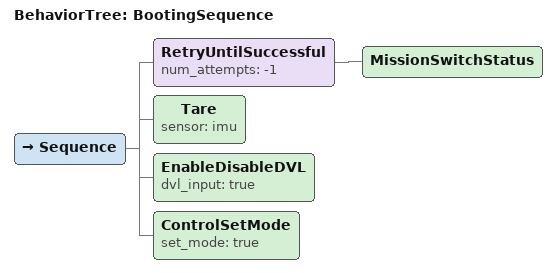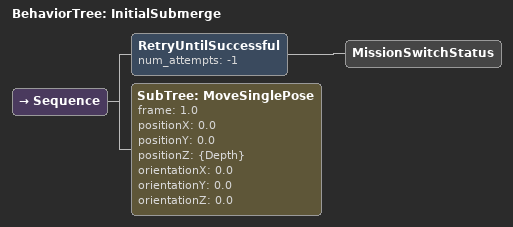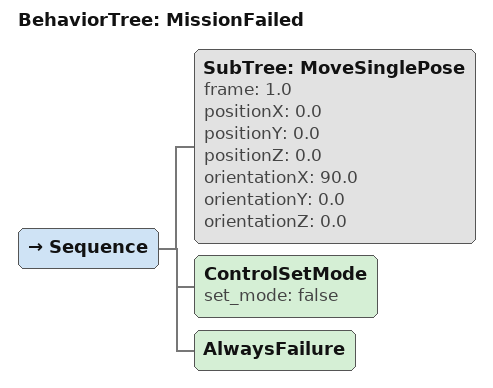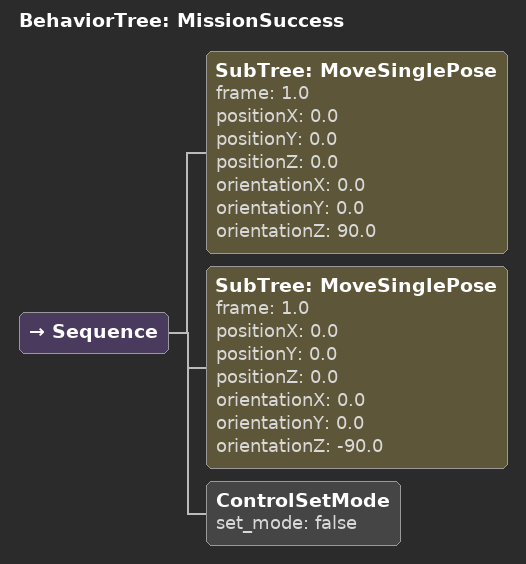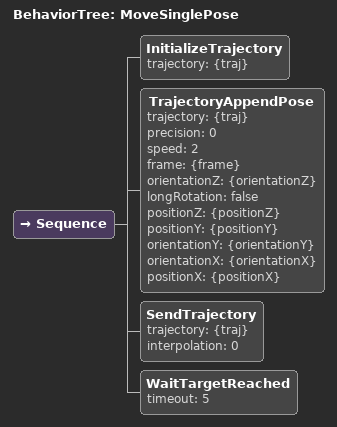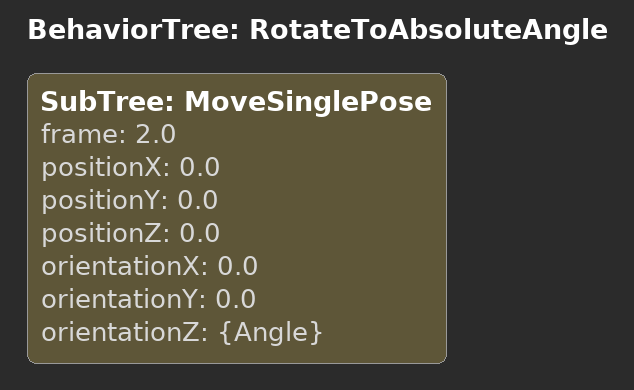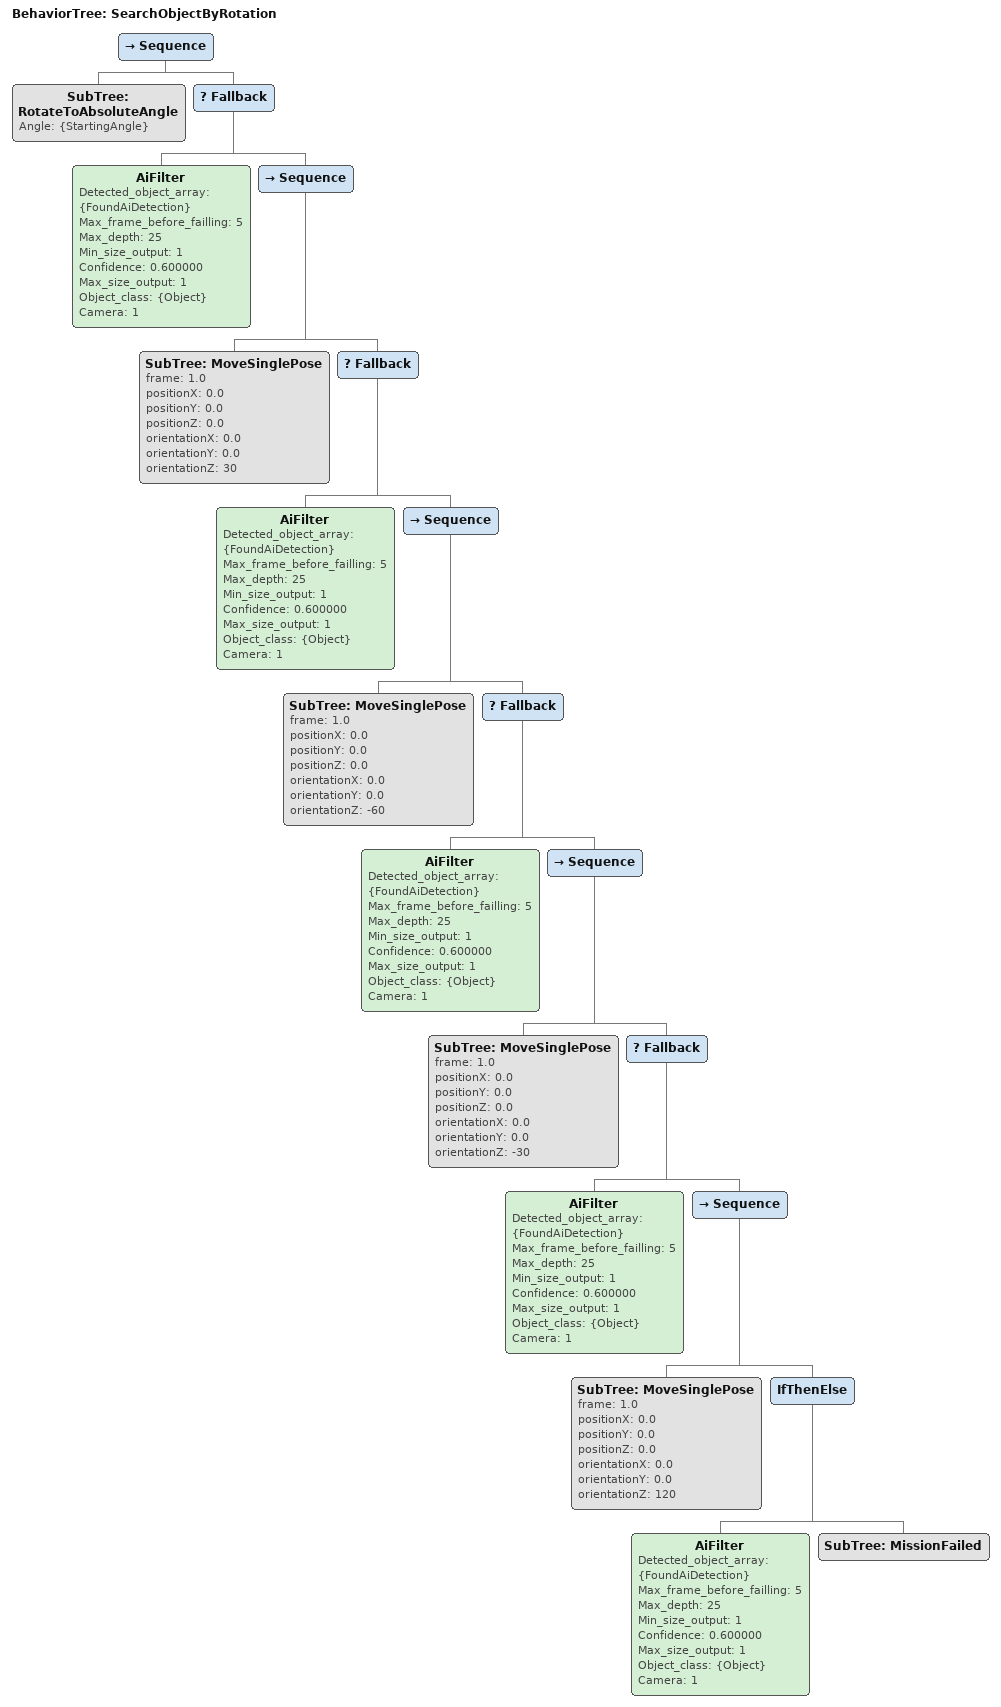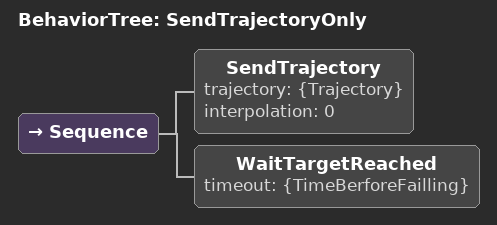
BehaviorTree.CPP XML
<?xml version="1.0" encoding="UTF-8"?>
<root BTCPP_format="4">
  <BehaviorTree ID="BootingSequence">
    <Sequence>
      <RetryUntilSuccessful num_attempts="-1">
        <MissionSwitchStatus/>
      </RetryUntilSuccessful>
      <Tare sensor="imu"/>
      <EnableDisableDVL dvl_input="true"/>
      <ControlSetMode set_mode="true"/>
    </Sequence>
  </BehaviorTree>

  <BehaviorTree ID="InitialSubmerge">
    <Sequence>
      <RetryUntilSuccessful num_attempts="-1">
        <MissionSwitchStatus/>
      </RetryUntilSuccessful>
      <SubTree ID="MoveSinglePose"
               frame="1.0"
               positionX="0.0"
               positionY="0.0"
               positionZ="{Depth}"
               orientationX="0.0"
               orientationY="0.0"
               orientationZ="0.0"/>
    </Sequence>
  </BehaviorTree>

  <BehaviorTree ID="MissionFailed">
    <Sequence>
      <SubTree ID="MoveSinglePose"
               frame="1.0"
               positionX="0.0"
               positionY="0.0"
               positionZ="0.0"
               orientationX="90.0"
               orientationY="0.0"
               orientationZ="0.0"/>
      <ControlSetMode set_mode="false"/>
      <AlwaysFailure/>
    </Sequence>
  </BehaviorTree>

  <BehaviorTree ID="MissionSuccess">
    <Sequence>
      <SubTree ID="MoveSinglePose"
               frame="1.0"
               positionX="0.0"
               positionY="0.0"
               positionZ="0.0"
               orientationX="0.0"
               orientationY="0.0"
               orientationZ="90.0"/>
      <SubTree ID="MoveSinglePose"
               frame="1.0"
               positionX="0.0"
               positionY="0.0"
               positionZ="0.0"
               orientationX="0.0"
               orientationY="0.0"
               orientationZ="-90.0"/>
      <ControlSetMode set_mode="false"/>
    </Sequence>
  </BehaviorTree>

  <BehaviorTree ID="MoveSinglePose">
    <Sequence>
      <InitializeTrajectory trajectory="{traj}"/>
      <TrajectoryAppendPose trajectory="{traj}"
                            precision="0"
                            speed="2"
                            frame="{frame}"
                            orientationZ="{orientationZ}"
                            longRotation="false"
                            positionZ="{positionZ}"
                            positionY="{positionY}"
                            orientationY="{orientationY}"
                            orientationX="{orientationX}"
                            positionX="{positionX}"/>
      <SendTrajectory trajectory="{traj}"
                      interpolation="0"/>
      <WaitTargetReached timeout="5"/>
    </Sequence>
  </BehaviorTree>

  <BehaviorTree ID="RotateToAbsoluteAngle">
    <SubTree ID="MoveSinglePose"
             frame="2.0"
             positionX="0.0"
             positionY="0.0"
             positionZ="0.0"
             orientationX="0.0"
             orientationY="0.0"
             orientationZ="{Angle}"/>
  </BehaviorTree>

  <BehaviorTree ID="SearchObjectByRotation">
    <Sequence>
      <SubTree ID="RotateToAbsoluteAngle"
               Angle="{StartingAngle}"/>
      <Fallback>
        <AiFilter Detected_object_array="{FoundAiDetection}"
                  Max_frame_before_failling="5"
                  Max_depth="25"
                  Min_size_output="1"
                  Confidence="0.600000"
                  Max_size_output="1"
                  Object_class="{Object}"
                  Camera="1"/>
        <Sequence>
          <SubTree ID="MoveSinglePose"
                   frame="1.0"
                   positionX="0.0"
                   positionY="0.0"
                   positionZ="0.0"
                   orientationX="0.0"
                   orientationY="0.0"
                   orientationZ="30"/>
          <Fallback>
            <AiFilter Detected_object_array="{FoundAiDetection}"
                      Max_frame_before_failling="5"
                      Max_depth="25"
                      Min_size_output="1"
                      Confidence="0.600000"
                      Max_size_output="1"
                      Object_class="{Object}"
                      Camera="1"/>
            <Sequence>
              <SubTree ID="MoveSinglePose"
                       frame="1.0"
                       positionX="0.0"
                       positionY="0.0"
                       positionZ="0.0"
                       orientationX="0.0"
                       orientationY="0.0"
                       orientationZ="-60"/>
              <Fallback>
                <AiFilter Detected_object_array="{FoundAiDetection}"
                          Max_frame_before_failling="5"
                          Max_depth="25"
                          Min_size_output="1"
                          Confidence="0.600000"
                          Max_size_output="1"
                          Object_class="{Object}"
                          Camera="1"/>
                <Sequence>
                  <SubTree ID="MoveSinglePose"
                           frame="1.0"
                           positionX="0.0"
                           positionY="0.0"
                           positionZ="0.0"
                           orientationX="0.0"
                           orientationY="0.0"
                           orientationZ="-30"/>
                  <Fallback>
                    <AiFilter Detected_object_array="{FoundAiDetection}"
                              Max_frame_before_failling="5"
                              Max_depth="25"
                              Min_size_output="1"
                              Confidence="0.600000"
                              Max_size_output="1"
                              Object_class="{Object}"
                              Camera="1"/>
                    <Sequence>
                      <SubTree ID="MoveSinglePose"
                               frame="1.0"
                               positionX="0.0"
                               positionY="0.0"
                               positionZ="0.0"
                               orientationX="0.0"
                               orientationY="0.0"
                               orientationZ="120"/>
                      <IfThenElse>
                        <AiFilter Detected_object_array="{FoundAiDetection}"
                                  Max_frame_before_failling="5"
                                  Max_depth="25"
                                  Min_size_output="1"
                                  Confidence="0.600000"
                                  Max_size_output="1"
                                  Object_class="{Object}"
                                  Camera="1"/>
                        <SubTree ID="MissionFailed"/>
                      </IfThenElse>
                    </Sequence>
                  </Fallback>
                </Sequence>
              </Fallback>
            </Sequence>
          </Fallback>
        </Sequence>
      </Fallback>
    </Sequence>
  </BehaviorTree>

  <BehaviorTree ID="SendTrajectoryOnly">
    <Sequence>
      <SendTrajectory trajectory="{Trajectory}"
                      interpolation="0"/>
      <WaitTargetReached timeout="{TimeBerforeFailling}"/>
    </Sequence>
  </BehaviorTree>

</root>
